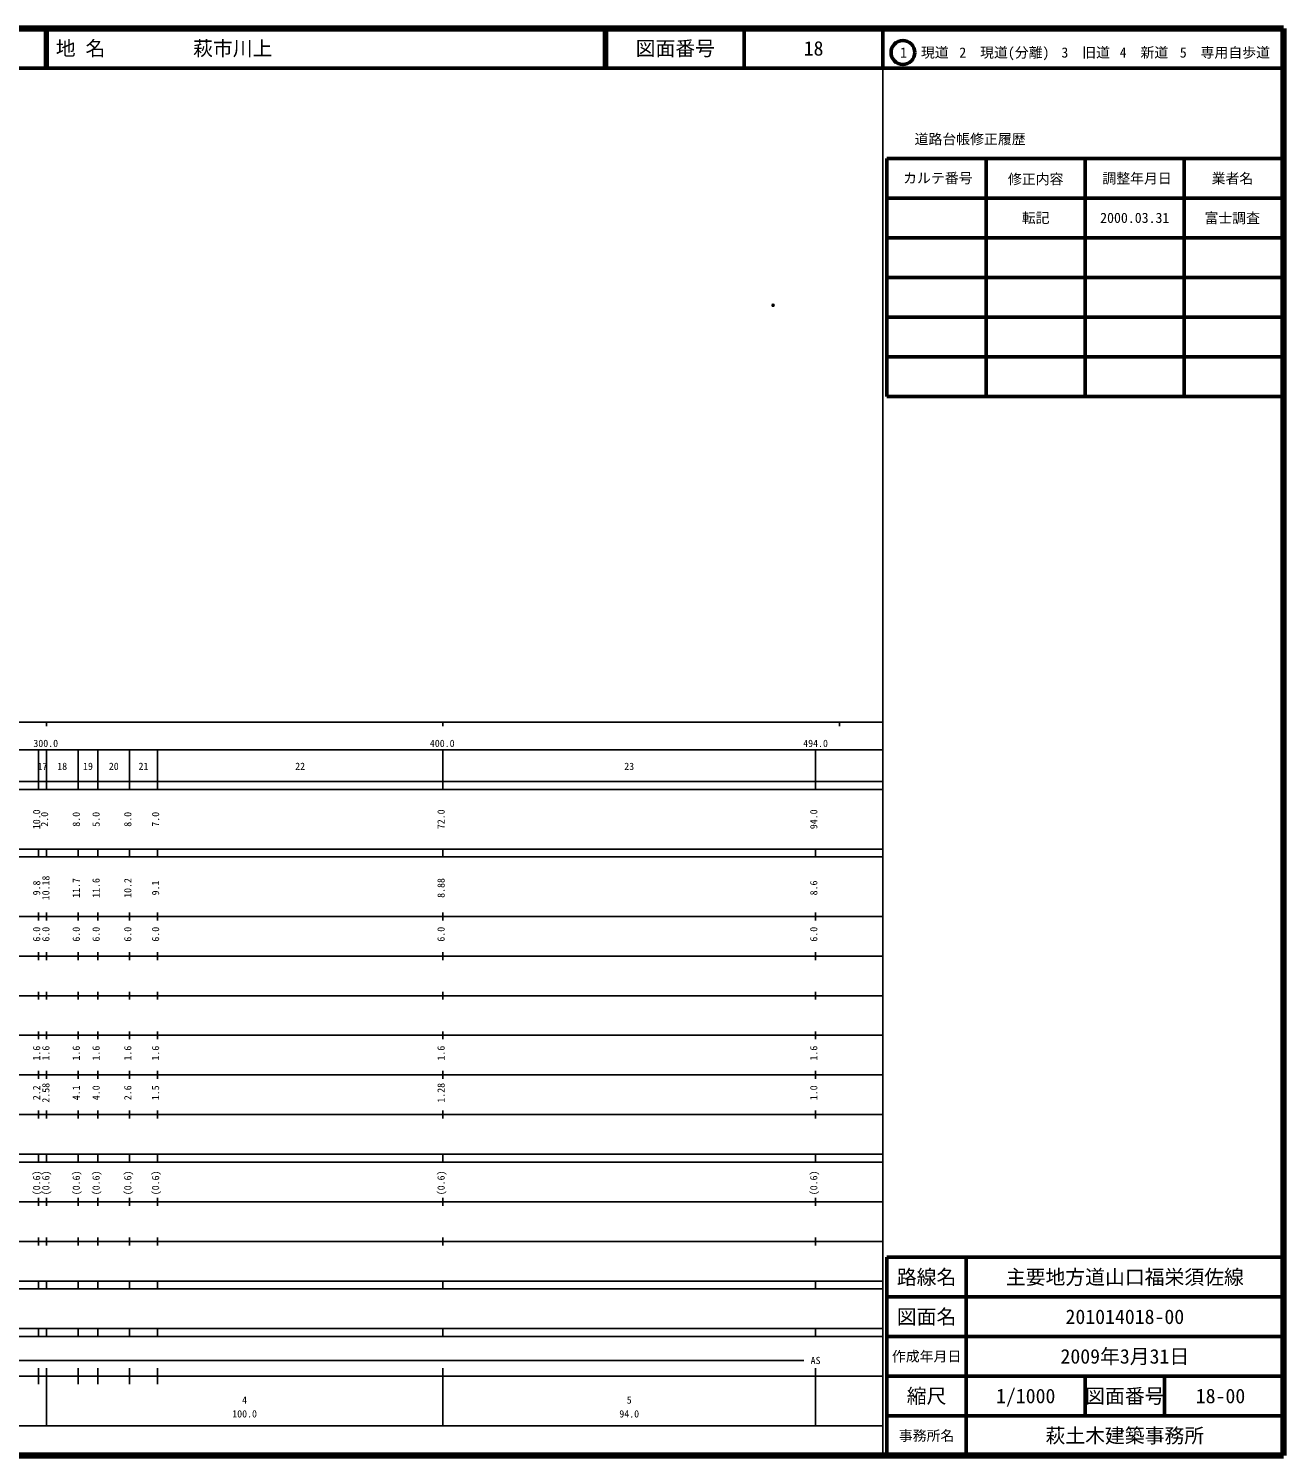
# Model space of a CAD drawing. Units: millimetres on the paper. Extents: x 40 to 680, y 20 to 380.
# Drawn here: x 363.5 to 680, y 20 to 380 of the extents above; entities that cross this region are included whole.
import ezdxf
from ezdxf.enums import TextEntityAlignment as Align

# ---------------------------------------------------------------- set-up
doc = ezdxf.new("R2010")
doc.units = ezdxf.units.MM
doc.header["$PDMODE"] = 32
doc.header["$PDSIZE"] = 0.5
doc.layers.add('M-OTRS', color=6, linetype='Continuous')
doc.layers.add('M-TTL-TXT', color=7, linetype='Continuous')
for name, color, linetype, lineweight in [('M-TTL', 2, 'Continuous', 140), ('M-TTL-BAND', 7, 'Continuous', 25), ('M-TTL-FRAM', 2, 'Continuous', 50), ('M-TTL-LINE', 7, 'Continuous', 50)]:
    doc.layers.add(name, color=color, linetype=linetype, lineweight=lineweight)
doc.styles.add('ＭＳ ゴシック', font='')
doc.styles.get('ＭＳ ゴシック').set_extended_font_data('MS Gothic')

msp = doc.modelspace()

# ---------------------------------------------------------------- linework, layer by layer
at = {"layer": 'M-OTRS'}
msp.add_point((551.267, 310.174), dxfattribs=at)
at = {"layer": 'M-TTL'}
for p, q in [((680, 380), (40, 380)), ((680, 20), (680, 380)), ((40, 20), (680, 20))]:
    msp.add_line(p, q, dxfattribs=at)
at = {"layer": 'M-TTL-BAND'}
for p, q in [((579, 20), (579, 370)), ((40, 205), (579, 205)), ((368, 205), (368, 204)), ((468, 205), (468, 204)), ((568, 205), (568, 204)), ((68, 198), (579, 198)), ((366, 188), (366, 198)), ((368, 188), (368, 198)), ((376, 188), (376, 198)), ((381, 188), (381, 198)), ((389, 188), (389, 198)), ((396, 188), (396, 198)), ((468, 188), (468, 198)), ((562, 188), (562, 198)), ((40, 190), (579, 190)), ((40, 188), (579, 188)), ((40, 173), (579, 173)), ((366, 171), (366, 173)), ((368, 171), (368, 173)), ((376, 171), (376, 173)), ((381, 171), (381, 173)), ((389, 171), (389, 173)), ((396, 171), (396, 173)), ((468, 171), (468, 173)), ((562, 171), (562, 173)), ((40, 171), (579, 171)), ((40, 156), (579, 156)), ((366, 155), (366, 157)), ((368, 155), (368, 157)), ((376, 155), (376, 157)), ((381, 155), (381, 157)), ((389, 155), (389, 157)), ((396, 155), (396, 157)), ((468, 155), (468, 157)), ((562, 155), (562, 157)), ((46, 146), (579, 146)), ((366, 145), (366, 147)), ((368, 145), (368, 147)), ((376, 145), (376, 147)), ((381, 145), (381, 147)), ((389, 145), (389, 147)), ((396, 145), (396, 147)), ((468, 145), (468, 147)), ((562, 145), (562, 147)), ((366, 135), (366, 137)), ((368, 135), (368, 137)), ((376, 135), (376, 137)), ((381, 135), (381, 137)), ((389, 135), (389, 137)), ((396, 135), (396, 137)), ((468, 135), (468, 137)), ((562, 135), (562, 137)), ((52, 136), (579, 136)), ((46, 126), (579, 126)), ((366, 125), (366, 127)), ((368, 125), (368, 127)), ((376, 125), (376, 127)), ((381, 125), (381, 127)), ((389, 125), (389, 127)), ((396, 125), (396, 127)), ((468, 125), (468, 127)), ((562, 125), (562, 127)), ((52, 116), (579, 116)), ((366, 115), (366, 117)), ((368, 115), (368, 117)), ((376, 115), (376, 117)), ((381, 115), (381, 117)), ((389, 115), (389, 117)), ((396, 115), (396, 117)), ((468, 115), (468, 117)), ((562, 115), (562, 117)), ((46, 106), (579, 106)), ((366, 105), (366, 107)), ((368, 105), (368, 107)), ((376, 105), (376, 107)), ((381, 105), (381, 107)), ((389, 105), (389, 107)), ((396, 105), (396, 107)), ((468, 105), (468, 107)), ((562, 105), (562, 107)), ((40, 96), (579, 96)), ((40, 94), (579, 94)), ((366, 94), (366, 96)), ((368, 94), (368, 96)), ((376, 94), (376, 96)), ((381, 94), (381, 96)), ((389, 94), (389, 96)), ((396, 94), (396, 96)), ((468, 94), (468, 96)), ((562, 94), (562, 96)), ((49, 84), (579, 84)), ((366, 83), (366, 85)), ((368, 83), (368, 85)), ((376, 83), (376, 85)), ((381, 83), (381, 85)), ((389, 83), (389, 85)), ((396, 83), (396, 85)), ((468, 83), (468, 85)), ((562, 83), (562, 85)), ((40, 74), (579, 74)), ((366, 73), (366, 75)), ((368, 73), (368, 75)), ((376, 73), (376, 75)), ((381, 73), (381, 75)), ((389, 73), (389, 75)), ((396, 73), (396, 75)), ((468, 73), (468, 75)), ((562, 73), (562, 75)), ((40, 64), (579, 64)), ((40, 62), (579, 62)), ((366, 62), (366, 64)), ((368, 62), (368, 64)), ((376, 62), (376, 64)), ((381, 62), (381, 64)), ((389, 62), (389, 64)), ((396, 62), (396, 64)), ((468, 62), (468, 64)), ((562, 62), (562, 64)), ((40, 52), (579, 52)), ((366, 50), (366, 52)), ((368, 50), (368, 52)), ((376, 50), (376, 52)), ((381, 50), (381, 52)), ((389, 50), (389, 52)), ((396, 50), (396, 52)), ((468, 50), (468, 52)), ((562, 50), (562, 52)), ((40, 50), (579, 50)), ((71, 44), (559, 44)), ((40, 40), (579, 40)), ((366, 38), (366, 42)), ((368, 27.5), (368, 42)), ((376, 38), (376, 42)), ((381, 38), (381, 42)), ((389, 38), (389, 42)), ((396, 38), (396, 42)), ((468, 27.5), (468, 42)), ((562, 27.5), (562, 42)), ((68, 27.5), (579, 27.5))]:
    msp.add_line(p, q, dxfattribs=at)
at = {"layer": 'M-TTL-FRAM'}
for p, q in [((580, 347.197), (580, 287.197)), ((580, 347.197), (680, 347.197)), ((580, 287.197), (680, 287.197)), ((680, 70), (580, 70)), ((580, 70), (580, 20))]:
    msp.add_line(p, q, dxfattribs=at)
at = {"layer": 'M-TTL-LINE'}
for p, q in [((367.75, 380), (367.75, 370)), ((368.25, 380), (368.25, 370)), ((508.747, 380), (508.747, 370)), ((509.247, 380), (509.247, 370)), ((543.997, 380), (543.997, 370)), ((579, 380), (579, 370)), ((40, 370), (680, 370)), ((605, 347.197), (605, 287.197)), ((630, 347.197), (630, 287.197)), ((655, 347.197), (655, 287.197)), ((580, 337.197), (680, 337.197)), ((580, 327.197), (680, 327.197)), ((580, 317.197), (680, 317.197)), ((580, 307.197), (680, 307.197)), ((580, 297.197), (680, 297.197)), ((600, 70), (600, 20)), ((680, 60), (580, 60)), ((680, 50), (580, 50)), ((680, 40), (580, 40)), ((630, 40), (630, 30)), ((650, 40), (650, 30)), ((680, 30), (580, 30))]:
    msp.add_line(p, q, dxfattribs=at)
msp.add_circle((584.031, 373.958), 3, dxfattribs=at)

# ---------------------------------------------------------------- texts
at = {"layer": 'M-TTL-BAND', "style": 'ＭＳ ゴシック'}
for s, p in [('300.0', (367.844, 198.195)), ('400.0', (467.844, 198.195)), ('494.0', (562, 198.195)), ('17', (367, 192.405)), ('18', (372, 192.405)), ('19', (378.5, 192.405)), ('20', (385, 192.405)), ('21', (392.5, 192.405)), ('22', (432, 192.405)), ('23', (515, 192.405)), ('AS', (562, 42.5)), ('4', (418, 32.523)), ('5', (515, 32.523)), ('100.0', (418, 29.033)), ('94.0', (515, 29.033))]:
    msp.add_text(s, height=1.833, dxfattribs=at).set_placement(p, align=Align.BOTTOM_CENTER)
for s, p in [('10.0', (367, 180.5)), ('2.0', (369, 180.5)), ('8.0', (377, 180.5)), ('5.0', (382, 180.5)), ('8.0', (390, 180.5)), ('7.0', (397, 180.5)), ('72.0', (469, 180.5)), ('94.0', (563, 180.5)), ('10.18', (369.334, 163.174)), ('9.8', (367, 163.174)), ('11.7', (377, 163.174)), ('11.6', (382, 163.174)), ('10.2', (390, 163.174)), ('9.1', (397, 163.174)), ('8.88', (469, 163.174)), ('8.6', (563, 163.174)), ('6.0', (367, 151.5)), ('6.0', (369.334, 151.5)), ('6.0', (377, 151.5)), ('6.0', (382, 151.5)), ('6.0', (390, 151.5)), ('6.0', (397, 151.5)), ('6.0', (469, 151.5)), ('6.0', (563, 151.5)), ('1.6', (367, 121.5)), ('1.6', (369.334, 121.5)), ('1.6', (377, 121.5)), ('1.6', (382, 121.5)), ('1.6', (390, 121.5)), ('1.6', (397, 121.5)), ('1.6', (469, 121.5)), ('1.6', (563, 121.5)), ('2.2', (367, 111.5)), ('2.58', (369.334, 111.5)), ('4.1', (377, 111.5)), ('4.0', (382, 111.5)), ('2.6', (390, 111.5)), ('1.5', (397, 111.5)), ('1.28', (469, 111.5)), ('1.0', (563, 111.5)), ('(0.6)', (367, 88.764)), ('(0.6)', (369.334, 88.764)), ('(0.6)', (377, 88.764)), ('(0.6)', (382, 88.764)), ('(0.6)', (390, 88.764)), ('(0.6)', (397, 88.764)), ('(0.6)', (469, 88.764)), ('(0.6)', (563, 88.764))]:
    msp.add_text(s, height=1.833, rotation=90, dxfattribs=at).set_placement(p, align=Align.BOTTOM_CENTER)
at = {"layer": 'M-TTL-TXT', "style": 'ＭＳ ゴシック'}
for s, p in [('地 名', (370.38, 375)), ('萩市川上', (405.024, 375))]:
    msp.add_text(s, height=3.666, dxfattribs=at).set_placement(p, align=Align.MIDDLE_LEFT)
for s, height, p in [('図面番号', 3.666, (526.622, 375)), ('18', 3.666, (561.497, 375)), ('1\u3000現道', 2.566, (589.448, 373.958)), ('2\u3000現道(分離)', 2.566, (609.619, 373.958)), ('3\u3000旧道', 2.566, (630.121, 373.958)), ('4\u3000新道', 2.566, (644.824, 373.958)), ('5\u3000専用自歩道', 2.566, (665.228, 373.958)), ('道路台帳修正履歴', 2.566, (600.968, 352.113)), ('カルテ番号', 2.566, (592.839, 342.277)), ('修正内容', 2.566, (617.509, 342.023)), ('調整年月日', 2.566, (643.089, 342.197)), ('業者名', 2.566, (667.134, 342.197)), ('転記', 2.566, (617.5, 332.245)), ('2000.03.31', 2.566, (642.5, 332.245)), ('富士調査', 2.566, (667.077, 332.189)), ('路線名', 3.666, (590, 65)), ('路線名', 3.666, (590, 65)), ('主要地方道山口福栄須佐線', 3.666, (640, 65)), ('図面名', 3.666, (590, 55)), ('図面名', 3.666, (590, 55)), ('201014018-00', 3.666, (640, 55)), ('2009年3月31日', 3.666, (640, 45)), ('作成年月日', 2.566, (590, 45)), ('作成年月日', 2.566, (590, 45)), ('縮尺', 3.666, (590, 35)), ('縮尺', 3.666, (590, 35)), ('1/1000', 3.666, (615, 35)), ('図面番号', 3.666, (640, 35)), ('図面番号', 3.666, (640, 35)), ('18-00', 3.666, (664.125, 35)), ('事務所名', 2.566, (590, 25)), ('事務所名', 2.566, (590, 25)), ('萩土木建築事務所', 3.666, (640, 25))]:
    msp.add_text(s, height=height, dxfattribs=at).set_placement(p, align=Align.MIDDLE_CENTER)

doc.saveas('drawing.dxf')
